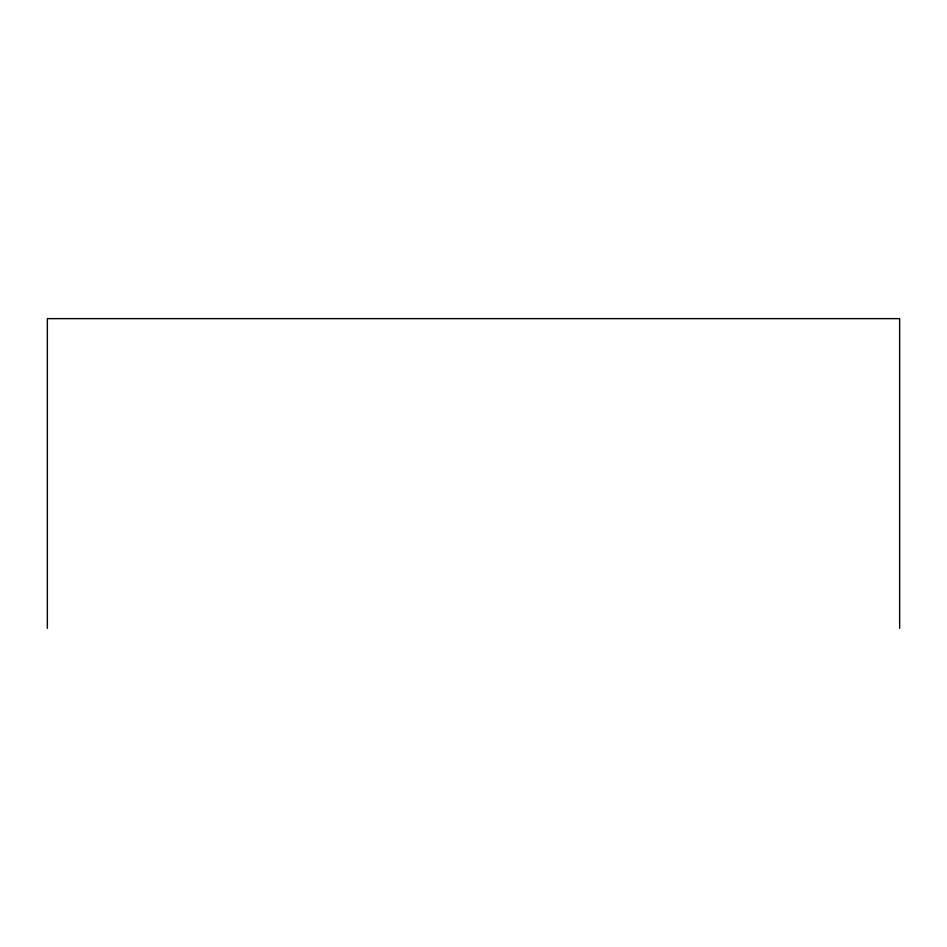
<?xml version="1.0" encoding="UTF-8"?>
<svg xmlns="http://www.w3.org/2000/svg" width="947" height="947" viewBox="0 0 947 947"><rect width="100%" height="100%" fill="white"/><g stroke="black" fill="none" stroke-linecap="round" stroke-linejoin="round"><path stroke-width="1.42" d="M899.65 628.37L899.65 318.63L47.35 318.63L47.35 628.37"/></g></svg>
